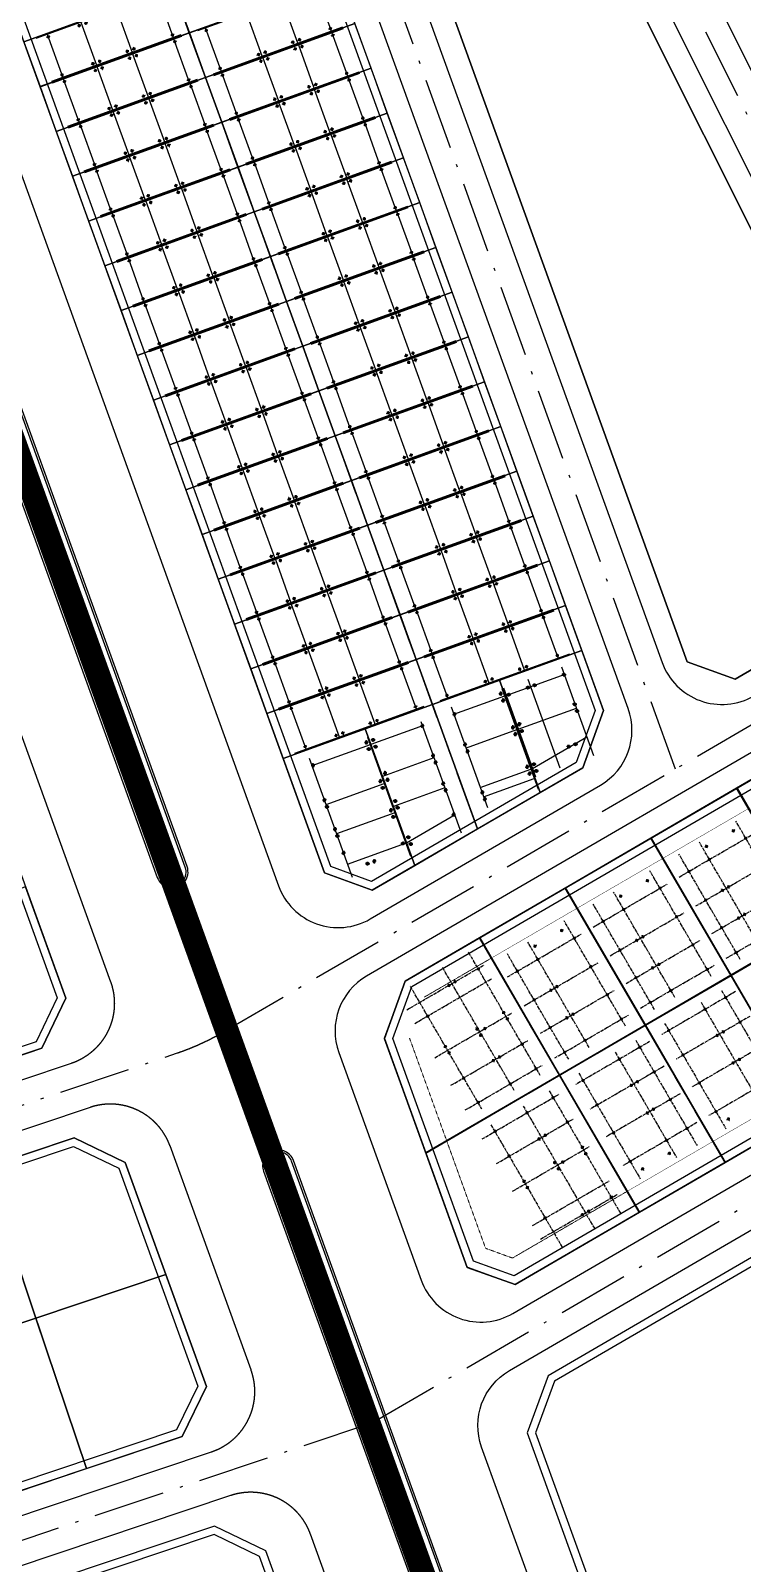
# Model space of a CAD drawing. Header units: millimetres. Extents: x 198719 to 733479478, y 80883 to 2151551233.
# Drawn here: x 568494460 to 568584384, y 2062948398 to 2063142157 of the extents above; entities that cross this region are included whole.
import ezdxf
from ezdxf.xclip import XClip

# ---------------------------------------------------------------- set-up
doc = ezdxf.new("R2010")
doc.units = ezdxf.units.MM
for name, pattern in [('ACAD_ISO10W100', [18.5, 12, -3, 0.5, -3]), ('CENTER', [3, 1.5, -0.5, 0.5, -0.5]), ('CENTER2', [1.125, 0.75, -0.125, 0.125, -0.125]), ('HIDDEN', [0.75, 0.5, -0.25]), ('Xref Grid (A1)$0$CENTER2', [1.125, 0.75, -0.125, 0.125, -0.125])]:
    doc.linetypes.add(name, pattern=pattern)
for name, color, linetype in [('01.AXIS', 160, 'CENTER2'), ('BoThamCo', 94, 'Continuous'), ('CDC.01.AXIS', 160, 'CENTER2'), ('ChiaLo', 128, 'CENTER'), ('datOBt', 42, 'Continuous'), ('datoHonHop', 42, 'Continuous'), ('datOlienke', 42, 'Continuous'), ('LogDg', 7, 'Continuous'), ('loKBT', 42, 'Continuous'), ('LoLK', 6, 'Continuous'), ('RANHGIOI', 2, 'HIDDEN'), ('TimDg', 222, 'Continuous'), ('ViaHeS', 32, 'Continuous'), ('Xref Grid (A1)$0$01.AXIS', 160, 'Xref Grid (A1)$0$CENTER2')]:
    doc.layers.add(name, color=color, linetype=linetype)
for name, color, linetype, lineweight in [('A-NET THAY', 125, 'Continuous', 18), ('A-TUONG', 255, 'Continuous', 35), ('boDnv', 54, 'Continuous', 25), ('E- RANH GIOI', 1, 'CENTER', 13), ('E- THAY', 9, 'Continuous', 20), ('E- Tuong', 4, 'Continuous', 13), ('LD-THAY', 9, 'Continuous', 13)]:
    doc.layers.add(name, color=color, linetype=linetype, lineweight=lineweight)
doc.styles.add('rms', font='romans.shx', dxfattribs={"width": 0.7, "bigfont": 'vns.shx'})
doc.linetypes.add('ADL', pattern='A,0.125,-0.15,["++",rms,S=0.5,R=0,X=0,Y=-0.2245],-1.35,1.125', length=2.75)

# ---------------------------------------------------------------- blocks, each defined once
blk = doc.blocks.new('NEN')
at = {"layer": 'boDnv', "color": 10, "linetype": 'ADL', "ltscale": 0.25}
for points in [[(9.14, -145.21), (3.99, -143.34), (-37.43, -28.81), (-34.86, -22.83), (-8.05, -11.14), (-2.56, -13.51), (37.29, -123.68), (34.92, -130.21)], [(-60.78, -174.7), (-66.48, -171.94), (-108.51, -55.75), (-105.86, -50.09), (-78.43, -40.17), (-72.77, -42.82), (-30.44, -159.88), (-33.11, -165.41)], [(79.63, -120.4), (85.36, -122.11), (98.44, -148.27), (96.58, -154.5), (27.11, -194.91), (21.97, -193.05), (11.82, -165), (14.2, -158.46)], [(-181.85, -270.18), (-187.2, -267.36), (-195.18, -239.25), (-192.18, -233.56), (-28.38, -178.59), (-22.67, -181.35), (-12.75, -208.79), (-15.42, -214.32)]]:
    blk.add_lwpolyline(points, close=True, dxfattribs=at)
for points in [[(122.21, -155.79), (32.17, -208.17), (29.8, -214.7), (39.52, -241.58, 0.256594), (53.26, -253.67, -0.085173), (69.54, -260.34, 0.265195), (88.35, -261.1, 0.012088), (129.92, -238.27), (165.53, -217.58), (130.97, -158.11)], [(-9.21, -295.21, -0.121118), (0.89, -272.53, 0.257306), (3.75, -254.41), (-4.98, -230.26), (-10.69, -227.5), (-117.04, -263.19), (-121.08, -271.32), (-99.25, -336.34), (-50.8, -320.08, 0.007975), (-21.3, -309.65, 0.265194)]]:
    blk.add_lwpolyline(points, format="xyb", close=True, dxfattribs=at)
at = {"layer": 'BoThamCo'}
blk.add_lwpolyline([(25.78, -0.76), (18.96, 1.72), (12.14, -1.25), (9.26, -7.95), (48.9, -117.55), (54.92, -119.73), (74.12, -108.56), (76.2, -101.58)], close=True, dxfattribs=at)
for points in [[(-54.31, -43.15), (-17.61, -144.61, 1), (-14.32, -143.42), (-51.02, -41.96, 1)], [(20.48, -249.95, 0.414214), (22.73, -251, 0.414214), (23.78, -248.76), (-0.93, -180.45, 0.414214), (-3.17, -179.4, 0.414214), (-4.22, -181.64)]]:
    blk.add_lwpolyline(points, format="xyb", close=True, dxfattribs=at)
at = {"layer": 'ChiaLo', "ltscale": 5}
for points in [[(22.48, -138.6), (-21.84, -16.06)], [(-34.65, -39.43), (2.96, -25.83)], [(-32.61, -45.07), (5, -31.47)], [(-30.57, -50.71), (7.04, -37.11)], [(-28.53, -56.36), (9.08, -42.75)], [(-26.49, -62), (11.12, -48.39)], [(-24.45, -67.64), (13.16, -54.04)], [(-22.41, -73.28), (15.2, -59.68)], [(-20.37, -78.93), (17.25, -65.32)], [(-18.33, -84.57), (19.29, -70.96)], [(-16.29, -90.21), (21.33, -76.61)], [(-14.25, -95.85), (23.37, -82.25)], [(-12.21, -101.5), (25.41, -87.89)], [(-10.17, -107.14), (27.45, -93.53)], [(-8.13, -112.78), (29.49, -99.18)], [(-6.08, -118.42), (31.53, -104.82)], [(-4.04, -124.06), (33.57, -110.46)], [(-2, -129.71), (35.61, -116.1)], [(30.39, -134), (25.27, -119.84)], [(14.58, -143.2), (8.34, -125.97)], [(15.97, -179.41), (92.78, -134.72)], [(75.28, -168.04), (55.17, -133.47)], [(64.48, -174.33), (44.36, -139.76)], [(53.67, -180.62), (33.56, -146.04)], [(42.87, -186.9), (22.76, -152.33)], [(-39.49, -181.27), (-26.76, -219.19)], [(-16.77, -194.74), (-192.15, -253.59)]]:
    blk.add_lwpolyline(points, dxfattribs=at)
at = {"layer": 'datOBt'}
for points in [[(79.5, -119.32), (86.06, -121.27), (99.51, -148.18), (97.43, -155.16), (27.21, -196.01), (21.19, -193.83), (10.76, -165), (13.38, -157.78)], [(-181.94, -271.26), (-188.05, -268.04), (-196.25, -239.14), (-192.88, -232.74), (-28.31, -177.51), (-21.87, -180.62), (-11.66, -208.85), (-14.7, -215.14)]]:
    blk.add_lwpolyline(points, close=True, dxfattribs=at)
at = {"layer": 'datoHonHop', "linetype": 'ByBlock'}
for points in [[(122.06, -154.71), (31.36, -207.48), (28.74, -214.7), (38.58, -241.92, 0.256594), (53.04, -254.64, -0.085173), (69.01, -261.18, 0.265195), (88.81, -261.99, 0.012088), (130.42, -239.14), (166.9, -217.94), (131.63, -157.24)], [(-8.23, -295.38, -0.121118), (1.68, -273.14, 0.257306), (4.7, -254.07), (-4.18, -229.54), (-10.62, -226.43), (-117.75, -262.38), (-122.16, -271.24), (-99.88, -337.6), (-50.48, -321.02, 0.007975), (-20.95, -310.59, 0.265194)]]:
    blk.add_lwpolyline(points, format="xyb", close=True, dxfattribs=at)
at = {"layer": 'datOlienke'}
for points in [[(9.23, -146.31), (3.21, -144.12), (-38.51, -28.77), (-35.63, -22.07), (-8.05, -10.05), (-1.77, -12.76), (38.35, -123.68), (35.73, -130.9)], [(-60.84, -175.77), (-67.29, -172.66), (-109.59, -55.7), (-106.59, -49.29), (-78.38, -39.09), (-71.97, -42.09), (-29.35, -159.93), (-32.39, -166.23)]]:
    blk.add_lwpolyline(points, close=True, dxfattribs=at)
at = {"layer": 'LogDg'}
for points in [[(83.77, -96.58), (34.23, 2.46, -0.429738), (38.19, 13.37), (65.73, 25.38, -0.398858), (76.08, 21.62), (124.06, -74.31, -0.395833), (120.93, -84.8), (94.95, -99.92, -0.432836)], [(57.28, -121.83), (75.89, -111, 0.395833), (79.02, -100.51), (28.35, 0.82, 0.398858), (18, 4.57), (10.66, 1.37, 0.395588), (6.33, -8.68), (45.74, -117.63, 0.467936)], [(-9.55, -7.43), (-39.87, -20.64, 0.395629), (-44.19, -30.7), (-2.58, -145.75, 0.467936), (8.96, -149.94), (37.96, -133.07, 0.362457), (41.46, -123.44), (1.17, -12.05, 0.433046)], [(-107.61, -46.47), (-76.58, -35.25, -0.414214), (-66.33, -40.05), (-23.73, -157.85, -0.421043), (-28.71, -168.15), (-60, -178.65, -0.407417), (-70.07, -173.79), (-112.41, -56.72, -0.414214)], [(102.33, -147.11), (88.89, -120.22, 0.432836), (77.71, -116.89), (8.52, -157.14, 0.362457), (5.02, -166.77), (15.39, -195.45, 0.467936), (26.94, -199.64), (99.2, -157.6, 0.395833)], [(-196.9, -230.93, 0.400458), (-202.05, -240.69), (-193.85, -269.59, 0.428104), (-183.61, -274.99), (-11.01, -217.07, 0.421043), (-6.04, -206.76), (-16.24, -178.54, 0.407417), (-26.31, -173.68)]]:
    blk.add_lwpolyline(points, format="xyb", close=True, dxfattribs=at)
for points in [[(-54.55, -43.23), (-17.85, -144.7, 1), (-14.09, -143.34), (-50.79, -41.87, 1), (-54.55, -43.23)], [(49.54, -260.07, -0.269945), (34.09, -247.15), (23, -216.48, -0.362457), (26.5, -206.84), (119.68, -152.63, -0.414384), (136.1, -156.97), (142.22, -167.51, 0.414214), (153.16, -170.41), (250.59, -113.8, -0.432664), (261.77, -117.14), (278.8, -151.19, -0.396001), (275.66, -161.69), (133.44, -244.32, -0.012999), (88.37, -268.96, -0.278117), (67.77, -267.56, 0.110848), (49.54, -260.07)], [(20.25, -250.03, 0.414214), (22.81, -251.24), (22.81, -251.24, 0.414214), (24.01, -248.67), (-0.7, -180.36, 0.414214), (-3.26, -179.16), (-3.26, -179.16, 0.414214), (-4.46, -181.72), (20.25, -250.03)], [(-126.53, -295.92), (-173.93, -311.82, 0.400458), (-179.08, -321.59), (-170.7, -351.13, 0.428104), (-151.5, -361.25), (-48.57, -326.71, 0.008886), (-15.49, -314.95, 0.278117), (-2.68, -298.75, -0.147047), (7.85, -275.08, 0.270704), (11.49, -255.23), (1.45, -227.45, 0.407417), (-8.62, -222.59), (-117.75, -259.22, 0.414214), (-125.31, -274.41), (-121.49, -285.79, -0.414214), (-126.53, -295.92)]]:
    blk.add_lwpolyline(points, format="xyb", dxfattribs=at)
at = {"layer": 'loKBT'}
for points in [[(65.97, -127.18), (55.17, -133.47), (65.23, -150.76), (76.03, -144.47)], [(55.17, -133.47), (44.36, -139.76), (54.42, -157.04), (65.23, -150.76)], [(44.36, -139.76), (33.56, -146.04), (43.62, -163.33), (54.42, -157.04)], [(33.56, -146.04), (22.76, -152.33), (32.81, -169.62), (43.62, -163.33)], [(22.76, -152.33), (13.38, -157.78), (10.76, -165), (15.97, -179.41), (32.81, -169.62)], [(65.23, -150.76), (54.42, -157.04), (64.48, -174.33), (75.28, -168.04)], [(54.42, -157.04), (43.62, -163.33), (53.67, -180.62), (64.48, -174.33)], [(43.62, -163.33), (32.81, -169.62), (42.87, -186.9), (53.67, -180.62)], [(32.81, -169.62), (15.97, -179.41), (21.19, -193.83), (27.21, -196.01), (42.87, -186.9)], [(-21.87, -180.62), (-28.31, -177.51), (-39.49, -181.27), (-33.13, -200.23), (-16.77, -194.74)], [(-39.49, -181.27), (-51.34, -185.24), (-44.98, -204.2), (-33.13, -200.23)], [(-16.77, -194.74), (-33.13, -200.23), (-26.76, -219.19), (-14.7, -215.14), (-11.66, -208.85)], [(-33.13, -200.23), (-44.98, -204.2), (-38.61, -223.16), (-26.76, -219.19)]]:
    blk.add_lwpolyline(points, close=True, dxfattribs=at)
at = {"layer": 'LoLK'}
for points in [[(-30.11, -19.67), (-35.63, -22.07), (-38.51, -28.77), (-34.65, -39.43), (-24.31, -35.69)], [(5, -31.47), (2.96, -25.83), (-7.38, -29.57), (-15.85, -32.63), (-13.81, -38.27)], [(-15.85, -32.63), (-24.31, -35.69), (-34.65, -39.43), (-32.61, -45.07), (-13.81, -38.27)], [(7.04, -37.11), (5, -31.47), (-13.81, -38.27), (-11.77, -43.91)], [(-13.81, -38.27), (-32.61, -45.07), (-30.57, -50.71), (-11.77, -43.91)], [(9.08, -42.75), (7.04, -37.11), (-11.77, -43.91), (-9.73, -49.55)], [(-11.77, -43.91), (-30.57, -50.71), (-28.53, -56.36), (-9.73, -49.55)], [(11.12, -48.39), (9.08, -42.75), (-9.73, -49.55), (-7.68, -55.2)], [(-7.68, -55.2), (-9.73, -49.55), (-28.53, -56.36), (-26.49, -62)], [(13.16, -54.04), (11.12, -48.39), (-7.68, -55.2), (-5.64, -60.84)], [(15.2, -59.68), (13.16, -54.04), (-5.64, -60.84), (-3.6, -66.48)], [(-7.68, -55.2), (-26.49, -62), (-24.45, -67.64), (-5.64, -60.84)], [(17.25, -65.32), (15.2, -59.68), (-3.6, -66.48), (-1.56, -72.12)], [(-5.64, -60.84), (-24.45, -67.64), (-22.41, -73.28), (-3.6, -66.48)], [(19.29, -70.96), (17.25, -65.32), (-1.56, -72.12), (0.48, -77.77)], [(-1.56, -72.12), (-3.6, -66.48), (-22.41, -73.28), (-20.37, -78.93)], [(21.33, -76.61), (19.29, -70.96), (0.48, -77.77), (2.52, -83.41)], [(0.48, -77.77), (-1.56, -72.12), (-20.37, -78.93), (-18.33, -84.57)], [(23.37, -82.25), (21.33, -76.61), (2.52, -83.41), (4.56, -89.05)], [(0.48, -77.77), (-18.33, -84.57), (-16.29, -90.21), (2.52, -83.41)], [(25.41, -87.89), (23.37, -82.25), (4.56, -89.05), (6.6, -94.69)], [(2.52, -83.41), (-16.29, -90.21), (-14.25, -95.85), (4.56, -89.05)], [(27.45, -93.53), (25.41, -87.89), (6.6, -94.69), (8.64, -100.34)], [(4.56, -89.05), (-14.25, -95.85), (-12.21, -101.5), (6.6, -94.69)], [(29.49, -99.18), (27.45, -93.53), (8.64, -100.34), (10.68, -105.98)], [(6.6, -94.69), (-12.21, -101.5), (-10.17, -107.14), (8.64, -100.34)], [(8.64, -100.34), (-10.17, -107.14), (-8.13, -112.78), (10.68, -105.98)], [(31.53, -104.82), (29.49, -99.18), (10.68, -105.98), (12.72, -111.62)], [(10.68, -105.98), (-8.13, -112.78), (-6.08, -118.42), (12.72, -111.62)], [(33.57, -110.46), (31.53, -104.82), (12.72, -111.62), (14.76, -117.26)], [(14.76, -117.26), (12.72, -111.62), (-6.08, -118.42), (-4.04, -124.06)], [(35.61, -116.1), (33.57, -110.46), (14.76, -117.26), (16.8, -122.9)], [(14.76, -117.26), (-4.04, -124.06), (-2, -129.71), (16.8, -122.9)], [(38.35, -123.68), (35.61, -116.1), (25.27, -119.84), (30.39, -134), (35.73, -130.9)], [(25.27, -119.84), (16.8, -122.9), (22.48, -138.6), (30.39, -134)], [(16.8, -122.9), (8.34, -125.97), (14.58, -143.2), (22.48, -138.6)], [(8.34, -125.97), (-2, -129.71), (3.21, -144.12), (9.23, -146.31), (14.58, -143.2)], [(-34.44, -145.88), (-44.78, -149.62), (-38.08, -168.14), (-32.39, -166.23), (-29.35, -159.93)]]:
    blk.add_lwpolyline(points, close=True, dxfattribs=at)
at = {"layer": 'RANHGIOI', "color": 5, "ltscale": 20, "const_width": 3}
blk.add_lwpolyline([(77.13, -402.72), (-90.74, 62.09)], dxfattribs=at)
at = {"layer": 'TimDg', "linetype": 'ACAD_ISO10W100', "ltscale": 0.75}
for points in [[(80.71, -412.74), (34.28, -282.94), (-103.14, 96.99), (-128.23, 173.83)], [(26.36, 11.49), (109.63, -155)], [(47.4, -131.05), (0, 0)], [(9.15, -213.46), (246.06, -75.63)], [(9.15, -213.46), (-342.09, -331.34)]]:
    blk.add_lwpolyline(points, dxfattribs=at)
blk.add_lwpolyline([(-358.63, -282.04), (-15.32, -166.82, 0.050829), (-9.78, -164.31), (222.74, -29.04)], format="xyb", dxfattribs=at)
at = {"layer": 'ViaHeS'}
for points in [[(48.9, -117.55), (9.26, -7.95), (12.14, -1.25), (18.96, 1.72), (25.78, -0.76), (76.2, -101.58), (74.12, -108.56), (54.92, -119.73)], [(9.23, -146.31), (3.21, -144.12), (-38.51, -28.77), (-35.63, -22.07), (-8.05, -10.05), (-1.77, -12.76), (38.35, -123.68), (35.73, -130.9)], [(-60.84, -175.77), (-67.29, -172.66), (-109.59, -55.7), (-106.59, -49.29), (-78.38, -39.09), (-71.97, -42.09), (-29.35, -159.93), (-32.39, -166.23)], [(79.5, -119.32), (86.06, -121.27), (99.51, -148.18), (97.43, -155.16), (27.21, -196.01), (21.19, -193.83), (10.76, -165), (13.38, -157.78)], [(-181.94, -271.26), (-188.05, -268.04), (-196.25, -239.14), (-192.88, -232.74), (-28.31, -177.51), (-21.87, -180.62), (-11.66, -208.85), (-14.7, -215.14)]]:
    blk.add_lwpolyline(points, close=True, dxfattribs=at)
for points in [[(271.25, -157.31), (273.34, -150.33), (257.64, -118.95), (251.08, -116.99), (144.29, -179.04), (131.63, -157.24), (122.06, -154.71), (31.36, -207.48), (28.74, -214.7), (38.58, -241.92, 0.256594), (53.04, -254.64, -0.085173), (69.01, -261.18, 0.265195), (88.81, -261.99, 0.012088), (130.42, -239.14)], [(-114.2, -294.94), (-169.91, -313.64), (-173.29, -320.04), (-164.26, -351.83), (-155.71, -356.34), (-50.48, -321.02, 0.007974), (-20.95, -310.59, 0.265195), (-8.23, -295.38, -0.121118), (1.68, -273.14, 0.257306), (4.7, -254.07), (-4.18, -229.54), (-10.62, -226.43), (-117.75, -262.38), (-122.16, -271.24), (-114.2, -294.94)]]:
    blk.add_lwpolyline(points, format="xyb", close=True, dxfattribs=at)
blk = doc.blocks.new('NEN I02')
at = {"layer": 'datOlienke'}
blk.add_lwpolyline([(4.11, 4.92), (0, 0), (-122.66, 0), (-127.98, 4.99), (-129.91, 35.01), (-125.23, 40), (-7.27, 40), (-1.38, 35.08)], close=True, dxfattribs=at)
at = {"layer": 'LoLK'}
for points in [[(-125.23, 40), (-129.91, 35.01), (-129.52, 29), (-111.33, 29), (-111.33, 40)], [(-105.33, 40), (-111.33, 40), (-111.33, 29), (-111.33, 20), (-105.33, 20)], [(-99.33, 40), (-105.33, 40), (-105.33, 20), (-99.33, 20)], [(-93.33, 40), (-99.33, 40), (-99.33, 20), (-93.33, 20)], [(-87.33, 40), (-93.33, 40), (-93.33, 20), (-87.33, 20)], [(-81.33, 40), (-87.33, 40), (-87.33, 20), (-81.33, 20)], [(-75.33, 40), (-81.33, 40), (-81.33, 20), (-75.33, 20)], [(-69.33, 40), (-75.33, 40), (-75.33, 20), (-69.33, 20)], [(-63.33, 40), (-69.33, 40), (-69.33, 20), (-63.33, 20)], [(-57.33, 40), (-63.33, 40), (-63.33, 20), (-57.33, 20)], [(-51.33, 40), (-57.33, 40), (-57.33, 20), (-51.33, 20)], [(-45.33, 40), (-51.33, 40), (-51.33, 20), (-45.33, 20)], [(-39.33, 40), (-45.33, 40), (-45.33, 20), (-39.33, 20)], [(-33.33, 40), (-39.33, 40), (-39.33, 20), (-33.33, 20)], [(-27.33, 40), (-33.33, 40), (-33.33, 20), (-27.33, 20)], [(-21.33, 40), (-27.33, 40), (-27.33, 20), (-21.33, 20)], [(-15.33, 40), (-21.33, 40), (-21.33, 20), (-15.33, 20)], [(-7.27, 40), (-15.33, 40), (-15.33, 29), (-0.27, 29), (-1.38, 35.08)], [(-129.52, 29), (-128.95, 20), (-111.33, 20), (-111.33, 29)], [(-15.33, 29), (-15.33, 20), (1.36, 20), (-0.27, 29)], [(-128.95, 20), (-128.37, 11), (-111.33, 11), (-111.33, 20)], [(-111.33, 20), (-111.33, 11), (-111.33, 0), (-105.33, 0), (-105.33, 20)], [(-105.33, 20), (-105.33, 0), (-99.33, 0), (-99.33, 20)], [(-99.33, 20), (-99.33, 0), (-93.33, 0), (-93.33, 20)], [(-87.33, 20), (-93.33, 20), (-93.33, 0), (-87.33, 0)], [(-87.33, 20), (-87.33, 0), (-81.33, 0), (-81.33, 20)], [(-81.33, 20), (-81.33, 0), (-75.33, 0), (-75.33, 20)], [(-69.33, 20), (-75.33, 20), (-75.33, 0), (-69.33, 0)], [(-63.33, 20), (-69.33, 20), (-69.33, 0), (-63.33, 0)], [(-63.33, 20), (-63.33, 0), (-57.33, 0), (-57.33, 20)], [(-57.33, 20), (-57.33, 0), (-51.33, 0), (-51.33, 20)], [(-51.33, 20), (-51.33, 0), (-45.33, 0), (-45.33, 20)], [(-45.33, 20), (-45.33, 0), (-39.33, 0), (-39.33, 20)], [(-39.33, 20), (-39.33, 0), (-33.33, 0), (-33.33, 20)], [(-33.33, 20), (-33.33, 0), (-27.33, 0), (-27.33, 20)], [(-21.33, 20), (-27.33, 20), (-27.33, 0), (-21.33, 0)], [(-21.33, 20), (-21.33, 0), (-15.33, 0), (-15.33, 20)], [(-15.33, 20), (-15.33, 11), (3, 11), (1.36, 20)], [(-128.37, 11), (-127.98, 4.99), (-122.66, 0), (-111.33, 0), (-111.33, 11)], [(-15.33, 11), (-15.33, 0), (0, 0), (4.11, 4.92), (3, 11)]]:
    blk.add_lwpolyline(points, close=True, dxfattribs=at)
blk = doc.blocks.new('A$C758D662A')
at = {"linetype": 'HIDDEN', "ltscale": 500}
for radius in [300, 200]:
    blk.add_circle((0, 0), radius, dxfattribs=at)
at = {"layer": 'CDC.01.AXIS', "ltscale": 200}
for p, q in [((437, 0), (-437, 0)), ((0, 437), (0, -437))]:
    blk.add_line(p, q, dxfattribs=at)
blk = doc.blocks.new('T2 CUM A10')
at = {"layer": '01.AXIS', "ltscale": 500}
for p, q in [((0.11, 0.91), (0.11, -15.02)), ((7.89, 0.91), (7.89, -15.02)), ((8, 0.49), (8, -14.44)), ((14.89, 0.49), (14.89, -14.44)), ((19.11, 0.91), (19.11, -12.56)), ((25.89, 0.91), (25.89, -12.56)), ((26.11, 0.92), (26.11, -10.98)), ((29.38, 0.92), (29.38, -10.97)), ((33.89, 0.92), (33.89, -10.97)), ((7.89, -0.11), (0.1, -0.11)), ((15.04, -0.11), (8, -0.11)), ((25.89, -0.11), (19.05, -0.11)), ((26.11, -0.11), (34, -0.11)), ((0.11, -5.31), (7.89, -5.31)), ((14.89, -4.41), (8, -4.41)), ((25.89, -4.61), (19.11, -4.61)), ((26.11, -4.61), (33.89, -4.61)), ((7.89, -9.21), (0.11, -9.21)), ((14.89, -8.43), (8, -8.43)), ((19.11, -9.9), (25.89, -9.9)), ((19.11, -11.13), (25.89, -11.13)), ((0.11, -13.28), (7.89, -13.28)), ((8, -13.28), (15, -12.01))]:
    blk.add_line(p, q, dxfattribs=at)
blk.add_lwpolyline([(26.11, -9.86), (33.89, -8.46)], dxfattribs=at)
at = {"yscale": 0.0005, "zscale": 0.0005}
for p, xscale in [((0.25, -0.11), -0.0005), ((8.45, 0.34), 0.0005), ((14.89, -0.11), -0.0005), ((19.2, -0.11), -0.0005), ((26.45, -0.11), 0.0005), ((33.85, -0.11), 0.0005), ((8.45, -0.56), 0.0005), ((33.85, -4.07), 0.0005), ((8.45, -4.11), -0.0005), ((8.45, -5.01), -0.0005), ((14.89, -4.1), -0.0005), ((14.89, -5), -0.0005), ((19.15, -4.16), -0.0005), ((19.15, -5.06), -0.0005), ((26.45, -4.97), 0.0005), ((33.85, -4.97), 0.0005), ((8.45, -7.84), 0.0005), ((14.89, -7.84), -0.0005), ((8.45, -8.74), 0.0005), ((14.89, -8.74), -0.0005), ((26.45, -9.43), 0.0005), ((0.11, -11.78), -0.0005), ((19.15, -10.58), -0.0005), ((19.15, -11.48), -0.0005), ((26.45, -10.33), 0.0005), ((8.45, -12.71), 0.0005), ((8.45, -13.61), 0.0005), ((14.79, -11.94), -0.0005)]:
    blk.add_blockref('A$C758D662A', p, dxfattribs=dict(at, xscale=xscale))
for p, xscale, yscale, zscale, rotation in [((7.55, 0.33), -0.0005, 0.0005, 0.0005, 270), ((25.55, 0.34), -0.0005, 0.0005, 0.0005, 359.9999999999989), ((29.02, -0.11), 0.0005, 0.0005, 0.0005, 270), ((29.92, -0.11), 0.0005, 0.0005, 0.0005, 270), ((7.55, -0.57), 0.0005, 0.0005, 0.0005, 270), ((25.55, -0.56), -0.0005, 0.0005, 0.0005, 359.9999999999989), ((26.45, -4.07), -0.0005, 0.0005, 0.0005, 180), ((0.11, -4.72), -0.0004999999999999995, 0.0004999999999999995, 0.0005, 270), ((0.11, -5.62), 0.0004999999999999997, 0.0004999999999999997, 0.0004999999999999997, 270), ((7.55, -4.86), -0.0005, 0.0005, 0.0005, 270), ((7.55, -5.76), 0.0005, 0.0005, 0.0005, 270), ((25.55, -4.16), -0.0005, 0.0005, 0.0005, 359.9999999999989), ((25.55, -5.06), -0.0005, 0.0005, 0.0005, 359.9999999999989), ((0.11, -8.62), -0.0004999999999999995, 0.0004999999999999995, 0.0005, 270), ((0.11, -9.52), 0.0004999999999999997, 0.0004999999999999997, 0.0004999999999999997, 270), ((7.55, -8.76), -0.0005, 0.0005, 0.0005, 270), ((7.55, -9.66), 0.0005, 0.0005, 0.0005, 270), ((25.55, -9.45), -0.0005, 0.0005, 0.0005, 359.9999999999989), ((31.34, -8.84), 0.0005, 0.0005, 0.0005, 270), ((32.24, -8.84), 0.0005, 0.0005, 0.0005, 270), ((25.55, -10.35), -0.0005, 0.0005, 0.0005, 359.9999999999989), ((7.55, -13.21), 0.0005, 0.0005, 0.0005, 270), ((2.49, -14.09), 0.0004999999999999997, 0.0004999999999999997, 0.0004999999999999997, 180), ((3.39, -14.09), -0.0004999999999999995, 0.0004999999999999995, 0.0005, 180)]:
    blk.add_blockref('A$C758D662A', p, dxfattribs=dict(xscale=xscale, yscale=yscale, zscale=zscale, rotation=rotation))
blk = doc.blocks.new('pile Plan')
at = {"xscale": 0.5, "yscale": 0.5, "zscale": 0.5}
for p in [(340, 14779), (5440.000004, 14779), (340, 9630), (5440.000004, 9630), (340, 8730), (5440.000004, 8730), (340, 5040), (340, 4140), (5440.000004, 5040), (5440.000004, 4140), (340, -1), (5440.000004, -1)]:
    blk.add_blockref('A$C758D662A', p, dxfattribs=at)
blk = doc.blocks.new('a5 sao - 2')
at = {"layer": 'Xref Grid (A1)$0$01.AXIS', "ltscale": 500}
for p, q in [((-5.89, -1.09), (-5.89, -18.43)), ((-0.11, -1.09), (-0.11, -18.43)), ((-5.89, -2.11), (-0.11, -2.11)), ((-5.89, -7.62), (-0.11, -7.62)), ((-5.89, -12.39), (-0.11, -12.39)), ((-5.89, -16.89), (-0.11, -16.89))]:
    blk.add_line(p, q, dxfattribs=at)
at = {"xscale": 0.001, "yscale": 0.001, "zscale": 0.001}
blk.add_blockref('pile Plan', (-5.89, -16.89), dxfattribs=at)
blk = doc.blocks.new('a1 sao - 2')
at = {"layer": 'Xref Grid (A1)$0$01.AXIS', "ltscale": 500}
for p, q in [((0.11, -1.09), (0.11, -18.43)), ((5.89, -1.09), (5.89, -18.43)), ((0.11, -2.11), (5.89, -2.11)), ((0.11, -7.62), (5.89, -7.62)), ((0.11, -12.39), (5.89, -12.39)), ((0.11, -16.89), (5.89, -16.89))]:
    blk.add_line(p, q, dxfattribs=at)
at = {"xscale": 0.001, "yscale": 0.001, "zscale": 0.001}
blk.add_blockref('pile Plan', (0.11, -16.89), dxfattribs=at)
blk = doc.blocks.new('A1 - 2')
at = {"layer": 'Xref Grid (A1)$0$01.AXIS', "ltscale": 500}
for p, q in [((0.11, -1.09), (0.11, -18.43)), ((5.89, -1.09), (5.89, -18.43)), ((0.11, -2.11), (5.89, -2.11)), ((0.11, -7.62), (5.89, -7.62)), ((0.11, -12.39), (5.89, -12.39)), ((0.11, -16.89), (5.89, -16.89))]:
    blk.add_line(p, q, dxfattribs=at)
at = {"xscale": 0.001, "yscale": 0.001, "zscale": 0.001}
blk.add_blockref('pile Plan', (0.11, -16.89), dxfattribs=at)
blk = doc.blocks.new('A5 - 2')
at = {"layer": 'Xref Grid (A1)$0$01.AXIS', "ltscale": 500}
for p, q in [((0.11, -1.09), (0.11, -18.43)), ((5.89, -1.09), (5.89, -18.43)), ((0.11, -2.11), (5.89, -2.11)), ((0.11, -7.62), (5.89, -7.62)), ((0.11, -12.39), (5.89, -12.39)), ((0.11, -16.89), (5.89, -16.89))]:
    blk.add_line(p, q, dxfattribs=at)
at = {"xscale": 0.001, "yscale": 0.001, "zscale": 0.001}
blk.add_blockref('pile Plan', (0.11, -16.89), dxfattribs=at)
blk = doc.blocks.new('MB TANG 2 BT1')
at = {"layer": '01.AXIS', "ltscale": 500}
for p, q in [((7195672, 840351), (7195672, 824990)), ((7200972, 840351), (7200972, 824990)), ((7203952, 840351), (7203952, 824990)), ((7205388, 839327), (7194643, 839327)), ((7205388, 835727), (7194643, 835727)), ((7205388, 831707), (7194643, 831707)), ((7205388, 827507), (7194643, 827507))]:
    blk.add_line(p, q, dxfattribs=at)
at = {"xscale": -0.5, "yscale": 0.5, "zscale": 0.5}
for p in [(7195672, 839327), (7203952, 839327), (7195672, 835767), (7203952, 835727), (7195672, 831667), (7203952, 831707), (7195672, 827507), (7203952, 827507), (7196562, 825897), (7200462, 825897)]:
    blk.add_blockref('A$C758D662A', p, dxfattribs=at)
at = {"xscale": -0.5, "yscale": 0.5, "zscale": 0.5, "rotation": 270}
for p in [(7200972, 839327), (7200612, 835727), (7201512, 835727), (7200612, 831707), (7201512, 831707), (7200972, 827507)]:
    blk.add_blockref('A$C758D662A', p, dxfattribs=at)
blk = doc.blocks.new('MB TANG 2 BT4')
at = {"layer": '01.AXIS', "ltscale": 500}
for p, q in [((7092925, 707035), (7081747, 707035)), ((7082573, 708011), (7082573, 690052)), ((7086373, 708011), (7086373, 690052)), ((7091073, 708011), (7091073, 690052)), ((7092925, 703435), (7081747, 703435)), ((7092925, 699415), (7081747, 699415)), ((7092925, 694415), (7081747, 694415)), ((7092925, 692425), (7081747, 692425))]:
    blk.add_line(p, q, dxfattribs=at)
at = {"xscale": -0.5, "yscale": 0.5, "zscale": 0.5}
for p in [(7082613, 707035), (7091034, 707035), (7082573, 703475), (7091073, 703475), (7082573, 699775), (7082573, 698875), (7085633, 699415), (7086533, 699865), (7086533, 698965), (7091073, 699775), (7091073, 698875), (7091074, 694455), (7082573, 692515)]:
    blk.add_blockref('A$C758D662A', p, dxfattribs=at)
at = {"xscale": -0.5, "yscale": 0.5, "zscale": 0.5, "rotation": 270}
for p in [(7086373, 707035), (7085833, 703435), (7086733, 703435), (7085923, 692425), (7086823, 692425)]:
    blk.add_blockref('A$C758D662A', p, dxfattribs=at)
blk = doc.blocks.new('MB TANG 2 BT5')
at = {"layer": '01.AXIS', "ltscale": 500}
for p, q in [((7082665, 660864), (7093842, 660864)), ((7084516, 661840), (7084516, 643881)), ((7089216, 661840), (7089216, 643881)), ((7093016, 661840), (7093016, 643881)), ((7082665, 657264), (7093842, 657264)), ((7082665, 653244), (7093842, 653244)), ((7082665, 648244), (7093842, 648244)), ((7082665, 646254), (7093842, 646254))]:
    blk.add_line(p, q, dxfattribs=at)
at = {"xscale": 0.5, "yscale": 0.5, "zscale": 0.5}
for p in [(7084556, 660864), (7092976, 660864), (7084516, 657304), (7093016, 657304), (7084516, 653604), (7084516, 652704), (7089056, 653694), (7089056, 652794), (7089956, 653244), (7093016, 653604), (7093016, 652704), (7084516, 648284), (7093016, 646344)]:
    blk.add_blockref('A$C758D662A', p, dxfattribs=at)
at = {"xscale": 0.5, "yscale": 0.5, "zscale": 0.5, "rotation": 90.00000000000001}
for p in [(7089216, 660864), (7088856, 657264), (7089756, 657264), (7088766, 646254), (7089666, 646254)]:
    blk.add_blockref('A$C758D662A', p, dxfattribs=at)
blk = doc.blocks.new('NENBT3')
at = {"layer": 'loKBT'}
for points in [[(-63.46, 42.95), (-74.3, 42.94), (-80.19, 38.02), (-82.92, 22.93), (-63.44, 22.95)], [(-50.96, 42.96), (-63.46, 42.95), (-63.44, 22.95), (-50.94, 22.96)], [(-38.46, 42.97), (-50.96, 42.96), (-50.94, 22.96), (-38.44, 22.97)], [(-25.96, 42.98), (-38.46, 42.97), (-38.44, 22.97), (-25.94, 22.98)], [(-13.46, 42.99), (-25.96, 42.98), (-25.94, 22.98), (-13.44, 22.99)], [(5.94, 23), (6.88, 38.02), (2.19, 43), (-13.46, 42.99), (-13.44, 22.99)], [(-63.44, 22.95), (-82.92, 22.93), (-85.65, 7.85), (-81.54, 2.94), (-63.43, 2.95)], [(-50.94, 22.96), (-63.44, 22.95), (-63.43, 2.95), (-50.93, 2.96)], [(-38.44, 22.97), (-50.94, 22.96), (-50.93, 2.96), (-38.43, 2.97)], [(-25.94, 22.98), (-38.44, 22.97), (-38.43, 2.97), (-25.93, 2.98)], [(-13.44, 22.99), (-25.94, 22.98), (-25.93, 2.98), (-13.43, 2.99)], [(5.94, 23), (-13.44, 22.99), (-13.43, 2.99), (-0.31, 3), (5, 7.99)]]:
    blk.add_lwpolyline(points, close=True, dxfattribs=at)
blk = doc.blocks.new('NEN K02')
at = {"layer": 'datOlienke'}
blk.add_lwpolyline([(-109.23, 40), (-114.49, 35.01), (-116.07, 4.99), (-111.34, 0), (0, 0), (4.68, 4.99), (2.79, 35.01), (-2.53, 40)], close=True, dxfattribs=at)
at = {"layer": 'LoLK'}
for points in [[(-109.23, 40), (-114.49, 35.01), (-114.81, 29), (-97.67, 29), (-97.67, 40)], [(-91.67, 40), (-97.67, 40), (-97.67, 29), (-97.67, 20), (-91.67, 20)], [(-91.67, 20), (-97.67, 20), (-97.67, 29), (-97.67, 40), (-91.67, 40)], [(-85.67, 40), (-91.67, 40), (-91.67, 20), (-85.67, 20)], [(-91.67, 20), (-91.67, 40), (-85.67, 40), (-85.67, 20)], [(-79.67, 40), (-85.67, 40), (-85.67, 20), (-79.67, 20)], [(-85.67, 20), (-85.67, 40), (-79.67, 40), (-79.67, 20)], [(-73.67, 40), (-79.67, 40), (-79.67, 20), (-73.67, 20)], [(-79.67, 20), (-79.67, 40), (-73.67, 40), (-73.67, 20)], [(-67.67, 40), (-73.67, 40), (-73.67, 20), (-67.67, 20)], [(-73.67, 20), (-73.67, 40), (-67.67, 40), (-67.67, 20)], [(-61.67, 40), (-67.67, 40), (-67.67, 20), (-61.67, 20)], [(-67.67, 20), (-67.67, 40), (-61.67, 40), (-61.67, 20)], [(-61.67, 20), (-67.67, 20), (-67.67, 29), (-67.67, 40), (-61.67, 40)], [(-55.67, 40), (-61.67, 40), (-61.67, 20), (-55.67, 20)], [(-61.67, 20), (-61.67, 40), (-55.67, 40), (-55.67, 20)], [(-61.67, 20), (-61.67, 40), (-55.67, 40), (-55.67, 20)], [(-49.67, 40), (-55.67, 40), (-55.67, 20), (-49.67, 20)], [(-55.67, 20), (-55.67, 40), (-49.67, 40), (-49.67, 20)], [(-55.67, 20), (-55.67, 40), (-49.67, 40), (-49.67, 20)], [(-43.67, 40), (-49.67, 40), (-49.67, 20), (-43.67, 20)], [(-49.67, 20), (-49.67, 40), (-43.67, 40), (-43.67, 20)], [(-43.67, 20), (-43.67, 40), (-49.67, 40), (-49.67, 20)], [(-49.67, 20), (-43.67, 20), (-43.67, 29), (-43.67, 40), (-49.67, 40)], [(-37.67, 40), (-43.67, 40), (-43.67, 20), (-37.67, 20)], [(-43.67, 20), (-43.67, 40), (-37.67, 40), (-37.67, 20)], [(-37.67, 20), (-37.67, 40), (-43.67, 40), (-43.67, 20)], [(-31.67, 40), (-37.67, 40), (-37.67, 20), (-31.67, 20)], [(-37.67, 20), (-37.67, 40), (-31.67, 40), (-31.67, 20)], [(-31.67, 20), (-31.67, 40), (-37.67, 40), (-37.67, 20)], [(-25.67, 40), (-31.67, 40), (-31.67, 20), (-25.67, 20)], [(-31.67, 20), (-31.67, 40), (-25.67, 40), (-25.67, 20)], [(-25.67, 20), (-25.67, 40), (-31.67, 40), (-31.67, 20)], [(-19.67, 40), (-25.67, 40), (-25.67, 20), (-19.67, 20)], [(-25.67, 20), (-25.67, 40), (-19.67, 40), (-19.67, 20)], [(-19.67, 20), (-19.67, 40), (-25.67, 40), (-25.67, 20)], [(-13.67, 40), (-19.67, 40), (-19.67, 20), (-13.67, 20)], [(-19.67, 20), (-19.67, 40), (-13.67, 40), (-13.67, 20)], [(-19.67, 20), (-13.67, 20), (-13.67, 29), (-13.67, 40), (-19.67, 40)], [(-13.67, 40), (-13.67, 29), (3.17, 29), (2.79, 35.01), (-2.53, 40)], [(-114.81, 29), (-115.28, 20), (-97.67, 20), (-97.67, 29)], [(-13.67, 29), (-13.67, 20), (3.74, 20), (3.17, 29)], [(-115.28, 20), (-115.76, 11), (-97.67, 11), (-97.67, 20)], [(-91.67, 20), (-97.67, 20), (-97.67, 11), (-97.67, 0), (-91.67, 0)], [(-91.67, 20), (-91.67, 0), (-85.67, 0), (-85.67, 20)], [(-85.67, 20), (-85.67, 0), (-79.67, 0), (-79.67, 20)], [(-79.67, 20), (-79.67, 0), (-73.67, 0), (-73.67, 20)], [(-73.67, 20), (-73.67, 0), (-67.67, 0), (-67.67, 20)], [(-67.67, 20), (-67.67, 0), (-61.67, 0), (-61.67, 20)], [(-61.67, 20), (-67.67, 20), (-67.67, 11), (-67.67, 0), (-61.67, 0)], [(-61.67, 20), (-61.67, 0), (-55.67, 0), (-55.67, 20)], [(-61.67, 20), (-61.67, 0), (-55.67, 0), (-55.67, 20)], [(-55.67, 20), (-55.67, 0), (-49.67, 0), (-49.67, 20)], [(-55.67, 20), (-55.67, 0), (-49.67, 0), (-49.67, 20)], [(-49.67, 20), (-49.67, 0), (-43.67, 0), (-43.67, 20)], [(-43.67, 20), (-43.67, 0), (-49.67, 0), (-49.67, 20)], [(-49.67, 20), (-43.67, 20), (-43.67, 11), (-43.67, 0), (-49.67, 0)], [(-43.67, 20), (-43.67, 0), (-37.67, 0), (-37.67, 20)], [(-37.67, 20), (-37.67, 0), (-43.67, 0), (-43.67, 20)], [(-37.67, 20), (-37.67, 0), (-31.67, 0), (-31.67, 20)], [(-31.67, 20), (-31.67, 0), (-37.67, 0), (-37.67, 20)], [(-31.67, 20), (-31.67, 0), (-25.67, 0), (-25.67, 20)], [(-25.67, 20), (-25.67, 0), (-31.67, 0), (-31.67, 20)], [(-25.67, 20), (-25.67, 0), (-19.67, 0), (-19.67, 20)], [(-19.67, 20), (-19.67, 0), (-25.67, 0), (-25.67, 20)], [(-19.67, 20), (-19.67, 0), (-13.67, 0), (-13.67, 20)], [(-19.67, 20), (-13.67, 20), (-13.67, 11), (-13.67, 0), (-19.67, 0)], [(-13.67, 20), (-13.67, 11), (4.3, 11), (3.74, 20)], [(-115.76, 11), (-116.07, 4.99), (-111.34, 0), (-97.67, 0), (-97.67, 11)], [(-13.67, 11), (-13.67, 0), (0, 0), (4.68, 4.99), (4.3, 11)]]:
    blk.add_lwpolyline(points, close=True, dxfattribs=at)

msp = doc.modelspace()

# ---------------------------------------------------------------- block references
at = {"layer": 'boDnv'}
ref = msp.add_blockref('NEN', (568528364, 2063180299, 0), dxfattribs=dict(at, xscale=1003.354102868895, yscale=1003.354102868895, zscale=1003.354102868895))
XClip(ref).set_block_clipping_path([(-95.7748162709, -416.20828746), (596.8422356524, 169.550739368)])

# ---------------------------------------------------------------- next in the draw order: linework, layer by layer
at = {"layer": 'ChiaLo', "ltscale": 5, "elevation": 0}
msp.add_lwpolyline([(568582219, 2062999076), (568562036, 2063033766)], dxfattribs=at)
msp.add_lwpolyline([(568582219, 2062999076), (568562036, 2063033766)], dxfattribs=at)
msp.add_lwpolyline([(568582219, 2062999076), (568562036, 2063033766)], dxfattribs=at)
at = {"layer": 'E- RANH GIOI', "color": 5, "ltscale": 0.05, "true_color": 0x0000fa, "extrusion": (-2.56848e-06, -6.92807e-07, 1)}
for p, q in [((568552677, 2063024913, 0), (568544215, 2063019990, 0)), ((568542330, 2063014800, 0), (568547004, 2063001878, 0)), ((568547004, 2063001878, 0), (568551942, 2062988226, 0)), ((568555337, 2062986993, 0), (568569832, 2062995426, 0)), ((568551942, 2062988226, 0), (568555337, 2062986993, 0))]:
    msp.add_line(p, q, dxfattribs=at)
at = {"layer": 'E- RANH GIOI', "ltscale": 0.1, "extrusion": (-2.56848e-06, -6.92807e-07, 1), "const_width": 100, "elevation": -2889}
for points in [[(568594526, 2063052743), (568583685, 2063046436), (568593777, 2063029090), (568604617, 2063035398)], [(568583685, 2063046436), (568572845, 2063040128), (568582936, 2063022783), (568593777, 2063029090)], [(568572845, 2063040128), (568562004, 2063033821), (568572095, 2063016476), (568582936, 2063022783)], [(568562004, 2063033821), (568551163, 2063027514), (568561254, 2063010169), (568572095, 2063016476)], [(568571346, 2062992824), (568582186, 2062999131), (568572095, 2063016476), (568561254, 2063010169)]]:
    msp.add_lwpolyline(points, close=True, dxfattribs=at)
at = {"layer": 'E- RANH GIOI', "color": 5, "ltscale": 0.05, "true_color": 0x0000fa, "extrusion": (-2.56848e-06, -6.92807e-07, 1), "const_width": 50.2, "elevation": -2889}
for points in [[(568585199, 2063043834), (568574358, 2063037527)], [(568574358, 2063037527), (568563518, 2063031220)], [(568563518, 2063031220), (568552677, 2063024913)], [(568580673, 2063001733), (568591513, 2063008040)], [(568569832, 2062995426), (568580673, 2063001733)]]:
    msp.add_lwpolyline(points, dxfattribs=at)
at = {"layer": 'E- RANH GIOI', "ltscale": 0.05, "extrusion": (-2.56848e-06, -6.92807e-07, 1), "const_width": 100, "elevation": -2889}
for points in [[(568551163, 2063027514), (568541759, 2063022043), (568539129, 2063014802), (568544360, 2063000340), (568561254, 2063010169)], [(568561254, 2063010169), (568544360, 2063000340), (568549590, 2062985877), (568555633, 2062983683), (568571346, 2062992824)]]:
    msp.add_lwpolyline(points, close=True, dxfattribs=at)

# ---------------------------------------------------------------- next in the draw order: block references
at = {"layer": 'A-NET THAY', "yscale": 1003.354102864209, "zscale": 1003.354102864209}
for name, p, xscale, rotation in [('A1 - 2', (568512463, 2063147561, 0), 1003.354102864209, 289.8842788558368), ('a5 sao - 2', (568514511, 2063141900, 0), 1003.354102864209, 109.8842788558368), ('A5 - 2', (568516558, 2063136239, 0), -1003.354102864209, 289.8842788558368), ('a5 sao - 2', (568518606, 2063130578, 0), -1003.354102864209, 109.8842788558369), ('A5 - 2', (568516558, 2063136239, 0), 1003.354102864209, 289.8842788558368), ('a1 sao - 2', (568520654, 2063124917, 0), 1003.354102864209, 109.8842788558368), ('A1 - 2', (568520654, 2063124917, 0), -1003.354102864209, 289.8842788558368), ('a1 sao - 2', (568520654, 2063124917, 0), -1003.354102864209, 109.8842788558369), ('A1 - 2', (568520654, 2063124917, 0), 1003.354102864209, 289.8842788558368), ('a5 sao - 2', (568522701, 2063119255, 0), 1003.354102864209, 109.8842788558368), ('a5 sao - 2', (568526796, 2063107933, 0), -1003.354102864209, 109.8842788558369), ('A5 - 2', (568524749, 2063113594, 0), -1003.354102864209, 289.8842788558368), ('a1 sao - 2', (568528844, 2063102272, 0), 1003.354102864209, 109.8842788558368), ('A5 - 2', (568524749, 2063113594, 0), 1003.354102864209, 289.8842788558368), ('a1 sao - 2', (568528844, 2063102272, 0), -1003.354102864209, 109.8842788558369), ('A1 - 2', (568528844, 2063102272, 0), -1003.354102864209, 289.8842788558368), ('a5 sao - 2', (568530892, 2063096610, 0), 1003.354102864209, 109.8842788558368), ('A1 - 2', (568528844, 2063102272, 0), 1003.354102864209, 289.8842788558368), ('a5 sao - 2', (568534987, 2063085288, 0), -1003.354102864209, 109.8842788558369), ('A5 - 2', (568532939, 2063090949, 0), -1003.354102864209, 289.8842788558368), ('a1 sao - 2', (568537034, 2063079627, 0), 1003.354102864209, 109.8842788558368), ('A5 - 2', (568532939, 2063090949, 0), 1003.354102864209, 289.8842788558368), ('a1 sao - 2', (568537034, 2063079627, 0), -1003.354102864209, 109.8842788558369), ('A1 - 2', (568537034, 2063079627, 0), -1003.354102864209, 289.8842788558368), ('A1 - 2', (568537034, 2063079627, 0), 1003.354102864209, 289.8842788558368), ('a5 sao - 2', (568539082, 2063073966, 0), 1003.354102864209, 109.8842788558368), ('A5 - 2', (568541129, 2063068304, 0), -1003.354102864209, 289.8842788558368), ('a5 sao - 2', (568543177, 2063062643, 0), -1003.354102864209, 109.8842788558369), ('A5 - 2', (568541129, 2063068304, 0), 1003.354102864209, 289.8842788558368), ('a1 sao - 2', (568545225, 2063056982, 0), 1003.354102864209, 109.8842788558368), ('A1 - 2', (568545225, 2063056982, 0), -1003.354102864209, 289.8842788558368)]:
    msp.add_blockref(name, p, dxfattribs=dict(at, xscale=xscale, rotation=rotation))
at = {"layer": 'A-TUONG', "xscale": 1003.354102864209, "yscale": 1003.354102864209, "zscale": 1003.354102864209, "rotation": 19.88427885583683}
msp.add_blockref('T2 CUM A10', (568529867, 2063049293, 0), dxfattribs=at)
at = {"layer": 'E- THAY', "extrusion": (-2.56848e-06, -6.92807e-07, 1), "xscale": 1.003352582343886, "yscale": 1.003352582343886, "zscale": 1.003352582343886}
for p, rotation in [((562758103, 2058657168, -2889), 30.19069803480381), ((562747263, 2058650861, -2889), 30.19069803480381), ((574407768, 2067388398, -2889), 210.1906980348038), ((574396928, 2067382091, -2889), 210.1906980348038), ((574386087, 2067375784, -2889), 210.1906980348038)]:
    msp.add_blockref('MB TANG 2 BT1', p, dxfattribs=dict(at, rotation=rotation))
at = {"layer": 'E- Tuong', "extrusion": (-2.56848e-06, -6.92807e-07, 1), "xscale": 1.003352582343886, "yscale": 1.003352582343886, "zscale": 1.003352582343886, "rotation": 210.1906980348038}
msp.add_blockref('MB TANG 2 BT4', (574344006, 2067197736, -2889), dxfattribs=at)
at = {"layer": 'LD-THAY', "extrusion": (-2.56848e-06, -6.92807e-07, 1), "xscale": 1.003352582343886, "yscale": 1.003352582343886, "zscale": 1.003352582343886, "rotation": 30.19069803480381}
msp.add_blockref('MB TANG 2 BT5', (562742490, 2058855246, -2889), dxfattribs=at)
at = {"layer": 'loKBT', "extrusion": (-2.56848e-06, -6.92807e-07, 1), "xscale": 1003.352582343886, "yscale": 1003.352582343886, "zscale": 1003.352582343886, "rotation": 30.19069803480381}
msp.add_blockref('NENBT3', (568627866, 2063022225, -2889), dxfattribs=at)
at = {"layer": 'LoLK'}
for name, p, xscale, yscale, zscale, rotation in [('NEN K02', (568615252, 2063084449, 0), 1003.301550223358, 1003.301550223358, 1003.301550223358, 296.5718179017978), ('NEN I02', (568531586, 2063035691, 0), 1003.354102864209, 1003.354102864209, 1003.354102864209, 289.8842788558368)]:
    msp.add_blockref(name, p, dxfattribs=dict(at, xscale=xscale, yscale=yscale, zscale=zscale, rotation=rotation))

doc.saveas('drawing.dxf')
